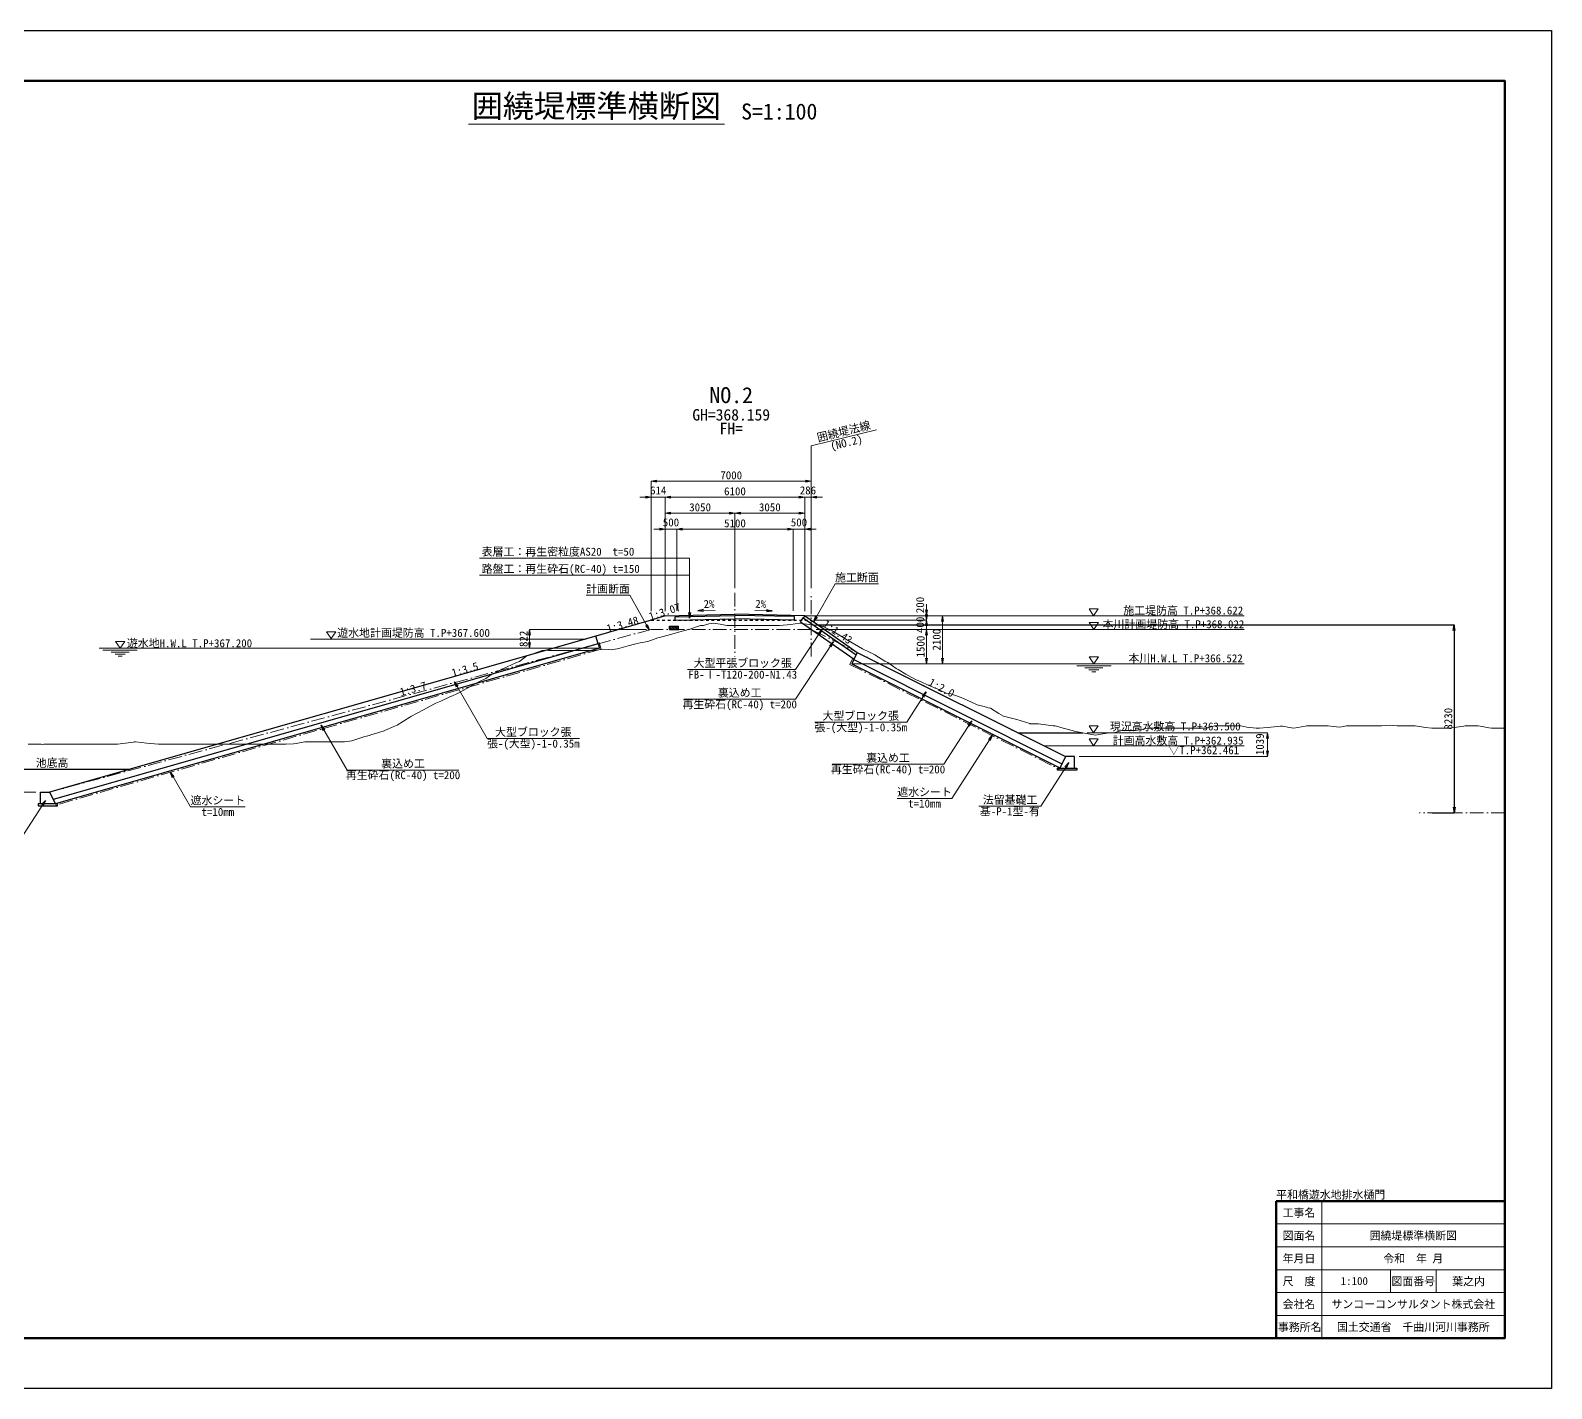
# Model space of a CAD drawing. Header units: millimetres. Extents: x -24095 to 84100, y 0 to 59400.
# Drawn here: x 17553 to 84100, y 0 to 59400 of the extents above; entities that cross this region are included whole.
import ezdxf
from ezdxf.enums import TextEntityAlignment as Align

# ---------------------------------------------------------------- set-up
doc = ezdxf.new("R2010")
doc.units = ezdxf.units.MM
doc.header["$LTSCALE"] = 100
doc.header["$PDSIZE"] = 300
doc.linetypes.add('SXF_一点短鎖線', pattern=[9.25, 6, -1.5, 0.25, -1.5])
doc.linetypes.add('SXF_跳び破線', pattern=[12, 6, -6])
doc.layers.get('Defpoints').update_dxf_attribs({"color": 153})
for name, color, linetype, lineweight in [('D-BGD', 7, 'Continuous', 13), ('D-BMK', 2, 'SXF_一点短鎖線', 13), ('D-BYP-STR1', 2, 'Continuous', 13), ('D-BYP-STR2', 6, 'Continuous', 25), ('D-BYP-STR3', 3, 'Continuous', 25), ('D-BYP-STR4', 6, 'Continuous', 25), ('D-BYP-STR6', 2, 'SXF_一点短鎖線', 13), ('D-STR-DIM', 7, 'Continuous', 13), ('D-STR-HTXT', 7, 'Continuous', 13), ('D-STR-TXT', 7, 'Continuous', 13), ('D-TTL', 2, 'Continuous', 140), ('D-TTL-FRAM', 2, 'Continuous', 50), ('D-TTL-LINE', 7, 'Continuous', 13), ('D-TTL-TXT', 7, 'Continuous', 13)]:
    doc.layers.add(name, color=color, linetype=linetype, lineweight=lineweight)
doc.layers.add('D-WORK', color=151, linetype='Continuous', lineweight=18, plot=False)
doc.styles.add('MS ゴシック', font='MS Gothic.ttf')
doc.styles.add('ＭＳ ゴシック', font='MS Gothic.ttf')
doc.dimstyles.new('DIM-100-F', dxfattribs={"dimscale": 100, "dimtxt": 3.5, "dimasz": 2.5, "dimexe": 0, "dimexo": 2, "dimgap": 0.8, "dimtad": 1, "dimdec": 0, "dimzin": 0, "dimdsep": 46, "dimtxsty": 'MS ゴシック', "dimblk": 'OPEN', "dimcen": 0.1, "dimaunit": 1, "dimadec": 4, "dimazin": 0, "dimtfac": 1, "dimtdec": 0, "dimtmove": 2, "dimatfit": 3, "dimldrblk": 'OPEN', "dimfxl": 1, "dimtolj": 1, "dimtzin": 0, "dimlwd": -1, "dimlwe": -1, "dimarcsym": 2})

# ---------------------------------------------------------------- blocks, each defined once
blk = doc.blocks.new('_Open')
at = {"color": 0, "linetype": 'ByBlock', "lineweight": -2}
for p, q in [((-1, 0.17), (0, 0)), ((-1, -0.17), (0, 0)), ((0, 0), (-1, 0))]:
    blk.add_line(p, q, dxfattribs=at)
blk = doc.blocks.new('*D17')
at = {"layer": 'D-STR-DIM', "color": 0, "ltscale": 0.2, "transparency": 16777216}
for p, q in [((44711, 34002), (44711, 39687)), ((44961, 39687), (51461, 39687)), ((51711, 35002), (51711, 39687))]:
    blk.add_line(p, q, dxfattribs=at)
at = {"layer": 'Defpoints', "color": 0, "ltscale": 0.2, "transparency": 16777216}
for p in [(51711, 39687), (51711, 34802), (44711, 33802)]:
    blk.add_point(p, dxfattribs=at)
at = {"layer": 'D-STR-DIM', "color": 0, "ltscale": 0.2, "transparency": 16777216, "xscale": 250, "yscale": 250, "zscale": 250, "rotation": 180}
blk.add_blockref('_Open', (44711, 39687), dxfattribs=at)
at = {"layer": 'D-STR-DIM', "color": 0, "ltscale": 0.2, "transparency": 16777216, "xscale": 250, "yscale": 250, "zscale": 250}
blk.add_blockref('_Open', (51711, 39687), dxfattribs=at)
at = {"layer": 'D-STR-DIM', "color": 0, "ltscale": 0.2, "transparency": 16777216, "insert": (48211, 39942), "char_height": 350, "attachment_point": 5, "style": 'MS ゴシック'}
blk.add_mtext('\\A1;7000', dxfattribs=at)
blk = doc.blocks.new('*D1')
at = {"layer": 'D-STR-DIM', "color": 0, "ltscale": 0.2, "transparency": 16777216}
for p, q in [((45075, 37587), (44825, 37587)), ((45325, 34002), (45325, 37587)), ((45325, 37587), (45825, 37587)), ((45825, 34010), (45825, 37587)), ((46075, 37587), (46325, 37587))]:
    blk.add_line(p, q, dxfattribs=at)
at = {"layer": 'Defpoints', "color": 0, "ltscale": 0.2, "transparency": 16777216}
for p in [(45825, 37587), (45325, 33802), (45825, 33810)]:
    blk.add_point(p, dxfattribs=at)
at = {"layer": 'D-STR-DIM', "color": 0, "ltscale": 0.2, "transparency": 16777216, "xscale": 250, "yscale": 250, "zscale": 250}
blk.add_blockref('_Open', (45325, 37587), dxfattribs=at)
at = {"layer": 'D-STR-DIM', "color": 0, "ltscale": 0.2, "transparency": 16777216, "xscale": 250, "yscale": 250, "zscale": 250, "rotation": 180}
blk.add_blockref('_Open', (45825, 37587), dxfattribs=at)
at = {"layer": 'D-STR-DIM', "color": 0, "ltscale": 0.2, "transparency": 16777216, "insert": (45575, 37882), "char_height": 350, "attachment_point": 5, "style": 'MS ゴシック'}
blk.add_mtext('\\A1;500', dxfattribs=at)
blk = doc.blocks.new('*D2')
at = {"layer": 'D-STR-DIM', "color": 0, "ltscale": 0.2, "transparency": 16777216}
for p, q in [((45825, 34010), (45825, 37587)), ((46075, 37587), (50675, 37587)), ((50925, 34012), (50925, 37587))]:
    blk.add_line(p, q, dxfattribs=at)
at = {"layer": 'Defpoints', "color": 0, "ltscale": 0.2, "transparency": 16777216}
for p in [(50925, 37587), (45825, 33810), (50925, 33812)]:
    blk.add_point(p, dxfattribs=at)
at = {"layer": 'D-STR-DIM', "color": 0, "ltscale": 0.2, "transparency": 16777216, "xscale": 250, "yscale": 250, "zscale": 250, "rotation": 180}
blk.add_blockref('_Open', (45825, 37587), dxfattribs=at)
at = {"layer": 'D-STR-DIM', "color": 0, "ltscale": 0.2, "transparency": 16777216, "xscale": 250, "yscale": 250, "zscale": 250}
blk.add_blockref('_Open', (50925, 37587), dxfattribs=at)
at = {"layer": 'D-STR-DIM', "color": 0, "ltscale": 0.2, "transparency": 16777216, "insert": (48375, 37842), "char_height": 350, "attachment_point": 5, "style": 'MS ゴシック'}
blk.add_mtext('\\A1;5100', dxfattribs=at)
blk = doc.blocks.new('*D3')
at = {"layer": 'D-STR-DIM', "color": 0, "ltscale": 0.2, "transparency": 16777216}
for p, q in [((50675, 37587), (50425, 37587)), ((50925, 34012), (50925, 37587)), ((50925, 37587), (51425, 37587)), ((51425, 34002), (51425, 37587)), ((51675, 37587), (51925, 37587))]:
    blk.add_line(p, q, dxfattribs=at)
at = {"layer": 'Defpoints', "color": 0, "ltscale": 0.2, "transparency": 16777216}
for p in [(51425, 37587), (50925, 33812), (51425, 33802)]:
    blk.add_point(p, dxfattribs=at)
at = {"layer": 'D-STR-DIM', "color": 0, "ltscale": 0.2, "transparency": 16777216, "xscale": 250, "yscale": 250, "zscale": 250}
blk.add_blockref('_Open', (50925, 37587), dxfattribs=at)
at = {"layer": 'D-STR-DIM', "color": 0, "ltscale": 0.2, "transparency": 16777216, "xscale": 250, "yscale": 250, "zscale": 250, "rotation": 180}
blk.add_blockref('_Open', (51425, 37587), dxfattribs=at)
at = {"layer": 'D-STR-DIM', "color": 0, "ltscale": 0.2, "transparency": 16777216, "insert": (51175, 37882), "char_height": 350, "attachment_point": 5, "style": 'MS ゴシック'}
blk.add_mtext('\\A1;500', dxfattribs=at)
blk = doc.blocks.new('*D4')
at = {"layer": 'D-STR-DIM', "color": 0, "ltscale": 0.2, "transparency": 16777216}
for p, q in [((45325, 34002), (45325, 38287)), ((45575, 38287), (48125, 38287)), ((48375, 35002), (48375, 38287))]:
    blk.add_line(p, q, dxfattribs=at)
at = {"layer": 'Defpoints', "color": 0, "ltscale": 0.2, "transparency": 16777216}
for p in [(48375, 38287), (48375, 34802), (45325, 33802)]:
    blk.add_point(p, dxfattribs=at)
at = {"layer": 'D-STR-DIM', "color": 0, "ltscale": 0.2, "transparency": 16777216, "xscale": 250, "yscale": 250, "zscale": 250, "rotation": 180}
blk.add_blockref('_Open', (45325, 38287), dxfattribs=at)
at = {"layer": 'D-STR-DIM', "color": 0, "ltscale": 0.2, "transparency": 16777216, "xscale": 250, "yscale": 250, "zscale": 250}
blk.add_blockref('_Open', (48375, 38287), dxfattribs=at)
at = {"layer": 'D-STR-DIM', "color": 0, "ltscale": 0.2, "transparency": 16777216, "insert": (46850, 38542), "char_height": 350, "attachment_point": 5, "style": 'MS ゴシック'}
blk.add_mtext('\\A1;3050', dxfattribs=at)
blk = doc.blocks.new('*D5')
at = {"layer": 'D-STR-DIM', "color": 0, "ltscale": 0.2, "transparency": 16777216}
for p, q in [((48375, 35002), (48375, 38287)), ((48625, 38287), (51175, 38287)), ((51425, 34002), (51425, 38287))]:
    blk.add_line(p, q, dxfattribs=at)
at = {"layer": 'Defpoints', "color": 0, "ltscale": 0.2, "transparency": 16777216}
for p in [(51425, 38287), (48375, 34802), (51425, 33802)]:
    blk.add_point(p, dxfattribs=at)
at = {"layer": 'D-STR-DIM', "color": 0, "ltscale": 0.2, "transparency": 16777216, "xscale": 250, "yscale": 250, "zscale": 250, "rotation": 180}
blk.add_blockref('_Open', (48375, 38287), dxfattribs=at)
at = {"layer": 'D-STR-DIM', "color": 0, "ltscale": 0.2, "transparency": 16777216, "xscale": 250, "yscale": 250, "zscale": 250}
blk.add_blockref('_Open', (51425, 38287), dxfattribs=at)
at = {"layer": 'D-STR-DIM', "color": 0, "ltscale": 0.2, "transparency": 16777216, "insert": (49900, 38542), "char_height": 350, "attachment_point": 5, "style": 'MS ゴシック'}
blk.add_mtext('\\A1;3050', dxfattribs=at)
blk = doc.blocks.new('*D6')
at = {"layer": 'D-STR-DIM', "color": 0, "ltscale": 1500, "transparency": 16777216}
for p, q in [((44461, 38987), (44211, 38987)), ((44711, 34002), (44711, 38987)), ((44711, 38987), (45325, 38987)), ((45325, 34002), (45325, 38987)), ((45575, 38987), (45825, 38987))]:
    blk.add_line(p, q, dxfattribs=at)
at = {"layer": 'Defpoints', "color": 0, "ltscale": 1500, "transparency": 16777216}
for p in [(45325, 38987), (44711, 33802), (45325, 33802)]:
    blk.add_point(p, dxfattribs=at)
at = {"layer": 'D-STR-DIM', "color": 0, "ltscale": 1500, "transparency": 16777216, "xscale": 250, "yscale": 250, "zscale": 250}
blk.add_blockref('_Open', (44711, 38987), dxfattribs=at)
at = {"layer": 'D-STR-DIM', "color": 0, "ltscale": 1500, "transparency": 16777216, "xscale": 250, "yscale": 250, "zscale": 250, "rotation": 180}
blk.add_blockref('_Open', (45325, 38987), dxfattribs=at)
at = {"layer": 'D-STR-DIM', "color": 0, "ltscale": 1500, "transparency": 16777216, "insert": (45018, 39282), "char_height": 350, "attachment_point": 5, "style": 'MS ゴシック'}
blk.add_mtext('\\A1;614', dxfattribs=at)
blk = doc.blocks.new('*D7')
at = {"layer": 'D-STR-DIM', "color": 0, "ltscale": 1500, "transparency": 16777216}
for p, q in [((51175, 38987), (50925, 38987)), ((51425, 34002), (51425, 38987)), ((51425, 38987), (51711, 38987)), ((51711, 35002), (51711, 38987)), ((51961, 38987), (52211, 38987))]:
    blk.add_line(p, q, dxfattribs=at)
at = {"layer": 'Defpoints', "color": 0, "ltscale": 1500, "transparency": 16777216}
for p in [(51711, 38987), (51711, 34802), (51425, 33802)]:
    blk.add_point(p, dxfattribs=at)
at = {"layer": 'D-STR-DIM', "color": 0, "ltscale": 1500, "transparency": 16777216, "xscale": 250, "yscale": 250, "zscale": 250}
blk.add_blockref('_Open', (51425, 38987), dxfattribs=at)
at = {"layer": 'D-STR-DIM', "color": 0, "ltscale": 1500, "transparency": 16777216, "xscale": 250, "yscale": 250, "zscale": 250, "rotation": 180}
blk.add_blockref('_Open', (51711, 38987), dxfattribs=at)
at = {"layer": 'D-STR-DIM', "color": 0, "ltscale": 1500, "transparency": 16777216, "insert": (51568, 39282), "char_height": 350, "attachment_point": 5, "style": 'MS ゴシック'}
blk.add_mtext('\\A1;286', dxfattribs=at)
blk = doc.blocks.new('*D8')
at = {"layer": 'D-STR-DIM', "color": 0, "ltscale": 1500, "transparency": 16777216}
for p, q in [((45325, 34002), (45325, 38987)), ((45575, 38987), (51175, 38987)), ((51425, 34002), (51425, 38987))]:
    blk.add_line(p, q, dxfattribs=at)
at = {"layer": 'Defpoints', "color": 0, "ltscale": 1500, "transparency": 16777216}
for p in [(51425, 38987), (45325, 33802), (51425, 33802)]:
    blk.add_point(p, dxfattribs=at)
at = {"layer": 'D-STR-DIM', "color": 0, "ltscale": 1500, "transparency": 16777216, "xscale": 250, "yscale": 250, "zscale": 250, "rotation": 180}
blk.add_blockref('_Open', (45325, 38987), dxfattribs=at)
at = {"layer": 'D-STR-DIM', "color": 0, "ltscale": 1500, "transparency": 16777216, "xscale": 250, "yscale": 250, "zscale": 250}
blk.add_blockref('_Open', (51425, 38987), dxfattribs=at)
at = {"layer": 'D-STR-DIM', "color": 0, "ltscale": 1500, "transparency": 16777216, "insert": (48375, 39242), "char_height": 350, "attachment_point": 5, "style": 'MS ゴシック'}
blk.add_mtext('\\A1;6100', dxfattribs=at)
blk = doc.blocks.new('*D9')
at = {"layer": 'D-STR-DIM', "color": 0, "ltscale": 0.01, "transparency": 16777216}
for p, q in [((56754, 34052), (56754, 34302)), ((51636, 33802), (56754, 33802)), ((51911, 33602), (56754, 33602)), ((56754, 33802), (56754, 33602)), ((56754, 33352), (56754, 33102))]:
    blk.add_line(p, q, dxfattribs=at)
at = {"layer": 'Defpoints', "color": 0, "ltscale": 0.01, "transparency": 16777216}
for p in [(51436, 33802), (51711, 33602), (56754, 33602)]:
    blk.add_point(p, dxfattribs=at)
at = {"layer": 'D-STR-DIM', "color": 0, "ltscale": 0.01, "transparency": 16777216, "xscale": 250, "yscale": 250, "zscale": 250}
for p, rotation in [((56754, 33802), 270), ((56754, 33602), 90)]:
    blk.add_blockref('_Open', p, dxfattribs=dict(at, rotation=rotation))
at = {"layer": 'D-STR-DIM', "color": 0, "ltscale": 0.01, "transparency": 16777216, "insert": (56477, 34270), "char_height": 350, "attachment_point": 5, "rotation": 90, "style": 'MS ゴシック'}
blk.add_mtext('\\A1;200', dxfattribs=at)
blk = doc.blocks.new('*D10')
at = {"layer": 'D-STR-DIM', "color": 0, "ltscale": 0.01, "transparency": 16777216}
for p, q in [((56754, 33852), (56754, 34102)), ((51911, 33602), (56754, 33602)), ((56754, 33602), (56754, 33202)), ((51923, 33202), (56754, 33202)), ((56754, 32952), (56754, 32702))]:
    blk.add_line(p, q, dxfattribs=at)
at = {"layer": 'Defpoints', "color": 0, "ltscale": 0.01, "transparency": 16777216}
for p in [(51711, 33602), (51723, 33202), (56754, 33202)]:
    blk.add_point(p, dxfattribs=at)
at = {"layer": 'D-STR-DIM', "color": 0, "ltscale": 0.01, "transparency": 16777216, "xscale": 250, "yscale": 250, "zscale": 250}
for p, rotation in [((56754, 33602), 270), ((56754, 33202), 90)]:
    blk.add_blockref('_Open', p, dxfattribs=dict(at, rotation=rotation))
at = {"layer": 'D-STR-DIM', "color": 0, "ltscale": 0.01, "transparency": 16777216, "insert": (56478, 33402), "char_height": 350, "attachment_point": 5, "rotation": 90, "style": 'MS ゴシック'}
blk.add_mtext('\\A1;400', dxfattribs=at)
blk = doc.blocks.new('*D11')
at = {"layer": 'D-STR-DIM', "color": 0, "ltscale": 0.01, "transparency": 16777216}
for p, q in [((51636, 33802), (57454, 33802)), ((57454, 31952), (57454, 33552)), ((55770, 31702), (57454, 31702))]:
    blk.add_line(p, q, dxfattribs=at)
at = {"layer": 'Defpoints', "color": 0, "ltscale": 0.01, "transparency": 16777216}
for p in [(51436, 33802), (57454, 33802), (55570, 31702)]:
    blk.add_point(p, dxfattribs=at)
at = {"layer": 'D-STR-DIM', "color": 0, "ltscale": 0.01, "transparency": 16777216, "xscale": 250, "yscale": 250, "zscale": 250}
for p, rotation in [((57454, 33802), 90), ((57454, 31702), 270)]:
    blk.add_blockref('_Open', p, dxfattribs=dict(at, rotation=rotation))
at = {"layer": 'D-STR-DIM', "color": 0, "ltscale": 0.01, "transparency": 16777216, "insert": (57199, 32752), "char_height": 350, "attachment_point": 5, "rotation": 90, "style": 'MS ゴシック'}
blk.add_mtext('\\A1;2100', dxfattribs=at)
blk = doc.blocks.new('*D12')
at = {"layer": 'D-STR-DIM', "color": 0, "ltscale": 0.01, "transparency": 16777216}
for p, q in [((55770, 33202), (56754, 33202)), ((56754, 32952), (56754, 31952)), ((55770, 31702), (56754, 31702))]:
    blk.add_line(p, q, dxfattribs=at)
at = {"layer": 'Defpoints', "color": 0, "ltscale": 0.01, "transparency": 16777216}
for p in [(55570, 33202), (55570, 31702), (56754, 31702)]:
    blk.add_point(p, dxfattribs=at)
at = {"layer": 'D-STR-DIM', "color": 0, "ltscale": 0.01, "transparency": 16777216, "xscale": 250, "yscale": 250, "zscale": 250}
for p, rotation in [((56754, 33202), 90), ((56754, 31702), 270)]:
    blk.add_blockref('_Open', p, dxfattribs=dict(at, rotation=rotation))
at = {"layer": 'D-STR-DIM', "color": 0, "ltscale": 0.01, "transparency": 16777216, "insert": (56499, 32452), "char_height": 350, "attachment_point": 5, "rotation": 90, "style": 'MS ゴシック'}
blk.add_mtext('\\A1;1500', dxfattribs=at)
blk = doc.blocks.new('*D13')
at = {"layer": 'D-STR-DIM', "color": 0, "ltscale": 0.01, "transparency": 16777216}
for p, q in [((44511, 33202), (39383, 33202)), ((39383, 32630), (39383, 32952)), ((40245, 32380), (39383, 32380))]:
    blk.add_line(p, q, dxfattribs=at)
at = {"layer": 'Defpoints', "color": 0, "ltscale": 0.01, "transparency": 16777216}
for p in [(39383, 33202), (44711, 33202), (40445, 32380)]:
    blk.add_point(p, dxfattribs=at)
at = {"layer": 'D-STR-DIM', "color": 0, "ltscale": 0.01, "transparency": 16777216, "xscale": 250, "yscale": 250, "zscale": 250}
for p, rotation in [((39383, 33202), 90), ((39383, 32380), 270)]:
    blk.add_blockref('_Open', p, dxfattribs=dict(at, rotation=rotation))
at = {"layer": 'D-STR-DIM', "color": 0, "ltscale": 0.01, "transparency": 16777216, "insert": (39128, 32791), "char_height": 350, "attachment_point": 5, "rotation": 90, "style": 'MS ゴシック'}
blk.add_mtext('\\A1;822', dxfattribs=at)
blk = doc.blocks.new('*D14')
at = {"layer": 'D-STR-DIM', "color": 0, "transparency": 16777216}
for p, q in [((63787, 28680), (71668, 28680)), ((71668, 28430), (71668, 27891)), ((63434, 27641), (71668, 27641))]:
    blk.add_line(p, q, dxfattribs=at)
at = {"layer": 'Defpoints', "color": 0, "transparency": 16777216}
for p in [(63587, 28680), (63234, 27641), (71668, 27641)]:
    blk.add_point(p, dxfattribs=at)
at = {"layer": 'D-STR-DIM', "color": 0, "transparency": 16777216, "xscale": 250, "yscale": 250, "zscale": 250}
for p, rotation in [((71668, 28680), 90), ((71668, 27641), 270)]:
    blk.add_blockref('_Open', p, dxfattribs=dict(at, rotation=rotation))
at = {"layer": 'D-STR-DIM', "color": 0, "transparency": 16777216, "insert": (71342, 28180), "char_height": 350, "attachment_point": 5, "rotation": 90, "style": 'MS ゴシック'}
blk.add_mtext('\\A1;1039', dxfattribs=at)
blk = doc.blocks.new('*D15')
at = {"layer": 'D-STR-DIM', "color": 0, "ltscale": 0.01, "transparency": 16777216}
for p, q in [((17795, 27080), (10502, 27080)), ((10502, 26330), (10502, 26830)), ((17795, 26080), (10502, 26080))]:
    blk.add_line(p, q, dxfattribs=at)
at = {"layer": 'Defpoints', "color": 0, "ltscale": 0.01, "transparency": 16777216}
for p in [(10502, 27080), (17995, 27080), (17995, 26080)]:
    blk.add_point(p, dxfattribs=at)
at = {"layer": 'D-STR-DIM', "color": 0, "ltscale": 0.01, "transparency": 16777216, "xscale": 250, "yscale": 250, "zscale": 250}
for p, rotation in [((10502, 27080), 90), ((10502, 26080), 270)]:
    blk.add_blockref('_Open', p, dxfattribs=dict(at, rotation=rotation))
at = {"layer": 'D-STR-DIM', "color": 0, "ltscale": 0.01, "transparency": 16777216, "insert": (10207, 26580), "char_height": 350, "attachment_point": 5, "rotation": 90, "style": 'MS ゴシック'}
blk.add_mtext('\\A1;1000', dxfattribs=at)
blk = doc.blocks.new('*D16')
at = {"layer": 'Defpoints', "color": 0, "transparency": 16777216}
for p, q in [((51911, 33409), (79836, 33409)), ((79836, 33159), (79836, 25430)), ((78873, 25180), (79836, 25180))]:
    blk.add_line(p, q, dxfattribs=at)
at = {"layer": 'Defpoints', "color": 0, "linetype": 'Continuous', "transparency": 16777216}
for p in [(51711, 33409), (78673, 25180), (79836, 25180)]:
    blk.add_point(p, dxfattribs=at)
at = {"layer": 'Defpoints', "color": 0, "linetype": 'Continuous', "transparency": 16777216, "xscale": 250, "yscale": 250, "zscale": 250}
for p, rotation in [((79836, 33409), 90), ((79836, 25180), 270)]:
    blk.add_blockref('_Open', p, dxfattribs=dict(at, rotation=rotation))
at = {"layer": 'Defpoints', "color": 0, "linetype": 'Continuous', "lineweight": 13, "transparency": 16777216, "insert": (79581, 29295), "char_height": 350, "attachment_point": 5, "rotation": 90, "style": 'MS ゴシック'}
blk.add_mtext('\\A1;8230', dxfattribs=at)

msp = doc.modelspace()

# ---------------------------------------------------------------- linework, layer by layer
at = {"layer": 'D-BGD', "color": 7, "linetype": 'Continuous', "lineweight": 13}
msp.add_lwpolyline([(82050, 28878.5), (82042.9, 28879.8), (81621, 28879.8), (81466.2, 28879.8), (81351.7, 28899.6), (81058.2, 28950.5), (80889.5, 28979.8), (80325.7, 28979.8), (80312.7, 28979.8), (80264.6, 28971.4), (79736, 28899.2), (79593.3, 28879.8), (79345, 28879.8), (78860.9, 28879.8), (78582.6, 28917.8), (78128.5, 28979.8), (78005.9, 28979.8), (77762.3, 28979.8), (77429.2, 28979.8), (77338.4, 28979.8), (77029.8, 29010.5), (76852.4, 29004), (76656.4, 28979.8), (76275.7, 28979.8), (75931.2, 28979.8), (75699, 28979.8), (75331.8, 28979.8), (75198.8, 28979.8), (75122.3, 28979.8), (74832.5, 28929.5), (74545.6, 28958.1), (74328.5, 28979.8), (74100.1, 28979.8), (73968.9, 28979.8), (73733.9, 28979.8), (73392.1, 28979.8), (73325.2, 28968.1), (73001.5, 28912), (72815.4, 28879.8), (72635.3, 28911), (72321.9, 28965.3), (72269.1, 28974.5), (72238.7, 28971.5), (72126.3, 28960.3), (71662, 28914), (71318.5, 28879.8), (71170.4, 28879.8), (70769.9, 28934.4), (70508.6, 28979.8), (70315.2, 28979.8), (69931.8, 28979.8), (69705.6, 28979.8), (69355.1, 28979.8), (69311.9, 28972.3), (68973.1, 28879.8), (68778.4, 28879.8), (68606.9, 28879.8), (68308.6, 28879.8), (68201.7, 28879.8), (68057.1, 28879.8), (67625, 28879.8), (67508.3, 28879.8), (67305.3, 28879.8), (67142.1, 28879.8), (67048.3, 28879.8), (66700.7, 28879.8), (66471.5, 28879.8), (66302, 28850.4), (65894.8, 28779.8), (65677.2, 28779.8), (65318.1, 28779.8), (65298.7, 28776.4), (64944.8, 28679.8), (64741.4, 28679.8), (64295.4, 28602.4), (64164.7, 28579.8), (63988, 28610.4), (63587.9, 28679.8), (63292.1, 28731.1), (63011.2, 28807.7), (62631.6, 28911.4), (62434.5, 28965.2), (62381.3, 28979.8), (62288.7, 28992.4), (61648.9, 29079.8), (61285.4, 29079.8), (61282.7, 29080), (61279.3, 29081), (60704.4, 29266.6), (60184, 29389.5), (60127.6, 29410.6), (59918.8, 29524.6), (59550.9, 29752.6), (59451.6, 29779.8), (59278.8, 29826.9), (59085.4, 29879.8), (58974.2, 29910.1), (58719.2, 30024), (58397.5, 30167.6), (58275.5, 30222.1), (57820.8, 30379.8), (57620.5, 30414.5), (57244.1, 30582.6), (56828.1, 30768.3), (56521.9, 30905), (56268.9, 31017.9), (56090.6, 31115.3), (55849.7, 31246.9), (55513.9, 31455), (55423.3, 31495.5), (55265.6, 31608.9), (55057, 31759), (54937.2, 31812.5), (54493.3, 32087.7), (54360.5, 32160.2), (54324.6, 32179.8), (54262.2, 32213.8), (53958.4, 32349.5), (53783.8, 32451.3), (53226, 32776.5), (53207, 32784.9), (53136.9, 32828.4), (52630.3, 33142.4), (52493.6, 33203.5), (52255.6, 33309.7), (52053.6, 33379.8), (51711.1, 33409.5), (51625.1, 33416.9), (51202.8, 33479.8), (50820.2, 33422.8), (50323.5, 33379.8), (50296.3, 33379.8), (50249, 33379.8), (49747.1, 33379.8), (49245.7, 33379.8), (49170, 33379.8), (48831.4, 33379.8), (48593.3, 33379.8), (48242.4, 33379.8), (48016.6, 33379.8), (47732.8, 33429), (47439.9, 33479.8), (47239.1, 33444.9), (47000.4, 33379.8), (46863.2, 33379.8), (46354.9, 33203.5), (46286.4, 33184.8), (46235.8, 33171), (45901.7, 33079.8), (45709.7, 33027.3), (45232.4, 32897), (45169.3, 32879.8), (45133, 32869.8), (44998.6, 32833.1), (44556.3, 32679.8), (44229.1, 32623), (43979.6, 32554.9), (43704.4, 32479.8), (43402.8, 32397.4), (43225.8, 32349.1), (42972, 32305.1), (42826.1, 32319.6), (42605.8, 32341.6), (42249.4, 32279.8), (42239.6, 32279.8), (41672.7, 32279.8), (41507.2, 32279.8), (41219.2, 32279.8), (41096, 32279.8), (40929.4, 32279.8), (40519.3, 32279.8), (40408.5, 32279.8), (40215.9, 32279.8), (40042.3, 32297.1), (39942.5, 32279.8), (39573, 32151.6), (39365.8, 32095), (39212.6, 32000), (38943.7, 31806.6), (38789.1, 31737.6), (38216.6, 31482), (38212.4, 31480.1), (38211.3, 31479.6), (38209.3, 31478.7), (37635.7, 31165.4), (37478.8, 31052.6), (37206, 30930.7), (37059, 30850.5), (36746.4, 30679.8), (36482.2, 30535.5), (36202.6, 30382.8), (36014, 30298.6), (35905.5, 30250.1), (35503.9, 30070.8), (35281.5, 29971.6), (35199.3, 29934.9), (34915.3, 29779.8), (34752.1, 29690.6), (34196, 29386.9), (34175.4, 29375.6), (34147.5, 29360.4), (33598.7, 29020.2), (33450.5, 28954.1), (33192.7, 28839), (33084.3, 28790.6), (33021.9, 28771.3), (32791.1, 28699.7), (32445.2, 28592.5), (32388.1, 28569.9), (32189.4, 28513.2), (31619.4, 28336.6), (31291.8, 28279.8), (31253.2, 28279.8), (31186.1, 28279.8), (30715.1, 28279.8), (30520.8, 28279.8), (30182.8, 28279.8), (30154.6, 28279.8), (30138.4, 28279.8), (30078.3, 28279.8), (29561.6, 28279.8), (29179.5, 28213.5), (29055.9, 28192.1), (28721.9, 28179.8), (28323.5, 28179.8), (28176.1, 28179.8), (27831.5, 28179.8), (27591.1, 28179.8), (27254.8, 28179.8), (27172.8, 28179.8), (26858.6, 28179.8), (26678.1, 28179.8), (26492.4, 28179.8), (26169.5, 28179.8), (26126.2, 28179.8), (26101.3, 28179.8), (26009.1, 28179.8), (25524.6, 28179.8), (25393.8, 28179.8), (25166.2, 28179.8), (25027.6, 28179.8), (24947.9, 28179.8), (24652.8, 28179.8), (24371.2, 28179.8), (24295.2, 28179.8), (24162.9, 28179.8), (23794.5, 28179.8), (23562.7, 28179.8), (23217.7, 28179.8), (23159.6, 28179.8), (22641, 28231.4), (22156.3, 28279.8), (22097.9, 28279.8), (22064.3, 28275.2), (21940, 28258.2), (21365.5, 28179.8), (21153, 28179.8), (20999.2, 28179.8), (20910.9, 28179.8), (20583.6, 28179.8), (20334.2, 28179.8), (20266.8, 28179.8), (20149.7, 28179.8), (19757.4, 28179.8), (19534.4, 28179.8), (19180.7, 28179.8), (19168.2, 28179.8), (19146.3, 28179.8), (18604, 28179.8), (18143, 28179.8), (18069.5, 28172.4), (18027.3, 28179.8), (17870.8, 28179.8), (17450.6, 28179.8)], dxfattribs=at)
at = {"layer": 'D-BMK', "linetype": 'SXF_一点短鎖線'}
for p, q in [((48374.8, 34801.9), (48374.8, 32024.8)), ((51711.1, 32024.8), (51711.1, 34801.9)), ((82050, 25179.8), (78303.3, 25179.8))]:
    msp.add_line(p, q, dxfattribs=at)
at = {"layer": 'D-BYP-STR1', "linetype": 'Continuous', "lineweight": 25}
for p, q in [((45761.1, 33759), (48374.8, 33812.9)), ((45761.1, 33609), (45761.1, 33759)), ((45761.1, 33609), (48374.8, 33662.9)), ((45824.8, 33760.3), (45824.8, 33811.9)), ((50974.7, 33760.9), (48374.8, 33812.9)), ((50974.7, 33610.9), (48374.8, 33662.9)), ((50924.7, 33761.9), (50924.8, 33811.9)), ((50974.7, 33610.9), (50974.7, 33760.9))]:
    msp.add_line(p, q, dxfattribs=at)
at = {"layer": 'D-BYP-STR1', "linetype": 'SXF_一点短鎖線'}
for points in [[(42438.4, 32627.1), (42520.8, 32338.7), (18663.1, 25522.2)], [(53535, 31943.4), (53400.8, 31675), (62561.1, 27094.9)]]:
    msp.add_lwpolyline(points, dxfattribs=at)
at = {"layer": 'D-BYP-STR2', "linetype": 'Continuous'}
for p, q in [((44711.1, 33601.9), (42295.5, 32908.7)), ((45324.8, 33801.9), (44711.2, 33601.9)), ((45324.8, 33801.9), (48374.8, 33862.9)), ((51424.8, 33801.9), (48374.8, 33862.9)), ((51424.8, 33801.9), (52024.8, 33382.8)), ((52024.8, 33382.8), (53727.3, 32193.8)), ((60755.2, 28679.9), (63587.3, 28679.9))]:
    msp.add_line(p, q, dxfattribs=at)
at = {"layer": 'D-BYP-STR2', "linetype": 'SXF_跳び破線', "lineweight": 25, "ltscale": 0.2}
msp.add_line((44711.1, 33601.9), (51711.1, 33601.9), dxfattribs=at)
at = {"layer": 'D-BYP-STR2'}
msp.add_line((21894.6, 27079.9), (2050, 27079.9), dxfattribs=at)
at = {"layer": 'D-BYP-STR3', "ltscale": 1500}
for p, q in [((51424.8, 33801.9), (51356.1, 33703.5)), ((51356.1, 33703.5), (53673, 32085.3)), ((53727.3, 32193.8), (62833.9, 27640.5))]:
    msp.add_line(p, q, dxfattribs=at)
at = {"layer": 'D-BYP-STR3', "ltscale": 0.2}
for p, q in [((42295.5, 32908.7), (18394.6, 26079.9)), ((42391.7, 32572.2), (42295.5, 32908.7)), ((42391.7, 32572.2), (18553.8, 25761.4))]:
    msp.add_line(p, q, dxfattribs=at)
msp.add_lwpolyline([(53727.3, 32193.8), (53570.8, 31880.8), (62677.3, 27327.5)], dxfattribs=at)
for points in [[(63233.9, 27140.5), (63233.9, 27640.5), (62833.9, 27640.5), (62583.9, 27140.5)], [(17994.6, 25579.9), (17994.6, 26079.9), (18394.6, 26079.9), (18644.6, 25579.9)]]:
    msp.add_lwpolyline(points, close=True, dxfattribs=at)
at = {"layer": 'D-BYP-STR4', "ltscale": 0.2}
for p, q in [((45515.6, 33341.9), (45906.6, 33341.9)), ((45515.6, 33201.9), (45515.6, 33341.9)), ((45906.6, 33201.9), (45906.6, 33341.9)), ((45515.6, 33201.9), (45906.6, 33201.9))]:
    msp.add_line(p, q, dxfattribs=at)
for centre in [(45584.7, 33271.9), (45711.1, 33271.9), (45841.6, 33271.9)]:
    msp.add_circle(centre, 40, dxfattribs=at)
at = {"layer": 'D-BYP-STR6', "linetype": 'Continuous', "lineweight": 25}
for q in [(51356.1, 33703.5), (53582.6, 31904.5)]:
    msp.add_line((51241.5, 33539.5), q, dxfattribs=at)
at = {"layer": 'D-BYP-STR6', "linetype": 'SXF_一点短鎖線'}
msp.add_lwpolyline([(62833.9, 27640.5), (58951.2, 29581.9), (51711.1, 33201.9), (44711.2, 33201.9), (18740.9, 26182.9)], dxfattribs=at)
at = {"layer": 'D-BYP-STR6', "linetype": 'Continuous', "lineweight": 25}
for points in [[(42391.7, 32572.2), (42446.6, 32379.9), (18646.6, 25579.9)], [(53570.8, 31880.8), (53481.3, 31701.9), (62587.9, 27148.6)], [(63233.9, 27140.5), (63333.9, 27140.5), (63333.9, 27040.5), (63233.9, 27040.5), (62583.9, 27040.5), (62483.9, 27040.5), (62483.9, 27140.5), (62583.9, 27140.5)], [(17994.6, 25579.9), (17894.6, 25579.9), (17894.6, 25479.9), (18744.6, 25479.9), (18744.6, 25579.9), (18644.6, 25579.9)]]:
    msp.add_lwpolyline(points, dxfattribs=at)
at = {"layer": 'D-STR-HTXT', "linetype": 'Continuous'}
for p, q in [((51711.1, 41225.1), (54569.8, 41930.2)), ((51711.1, 41225.1), (51711.1, 39686.7)), ((64263.4, 34101.6), (63863.4, 34101.6)), ((64063.4, 33801.6), (63863.4, 34101.6)), ((64063.4, 33801.6), (64263.4, 34101.6)), ((70647.6, 33801.6), (51424.8, 33801.9)), ((64276.6, 33501.6), (63876.6, 33501.6)), ((64076.6, 33201.6), (63876.6, 33501.6)), ((64076.6, 33201.6), (64276.6, 33501.6)), ((29805.4, 32779.9), (41844.6, 32779.9)), ((30908.3, 33101.7), (30508.3, 33101.7)), ((30708.3, 32801.7), (30508.3, 33101.7)), ((30708.3, 32801.7), (30908.3, 33101.7)), ((70647.6, 33201.6), (52283.9, 33201.9)), ((64263.5, 28979.8), (63863.5, 28979.8)), ((64063.5, 28679.8), (63863.5, 28979.8)), ((64063.5, 28679.8), (64263.5, 28979.8)), ((70647.7, 28114.7), (61885.4, 28114.8)), ((64263.5, 28414.7), (63863.5, 28414.7)), ((64063.5, 28114.7), (63863.5, 28414.7)), ((64063.5, 28114.7), (64263.5, 28414.7))]:
    msp.add_line(p, q, dxfattribs=at)
at = {"layer": 'D-STR-HTXT', "color": 7, "linetype": 'Continuous', "lineweight": 13}
for p, q in [((37194.5, 36322.4), (46387.8, 36322.4)), ((37194.5, 35572.4), (46387.8, 35572.4)), ((43769.1, 34694.6), (41869.1, 34694.6)), ((54660.5, 35194.3), (52760.5, 35194.3)), ((51030.3, 31451.4), (46299.7, 31451.4)), ((51030.3, 30151.4), (46134.5, 30151.4)), ((55892.8, 29143.9), (51862.2, 29143.9)), ((41569.8, 28434.5), (37539.1, 28434.5)), ((57517.4, 27305.1), (52621.6, 27305.1)), ((36301.2, 27053.8), (31405.4, 27053.8)), ((59047.3, 25470.2), (61751.7, 25470.2))]:
    msp.add_line(p, q, dxfattribs=at)
at = {"layer": 'D-STR-HTXT'}
for p, q in [((21676.7, 32679.9), (21276.7, 32679.9)), ((21476.7, 32379.9), (21276.7, 32679.9)), ((21476.7, 32379.9), (21676.7, 32679.9)), ((20556, 32379.9), (42446.6, 32379.9)), ((22226.7, 32291.9), (20726.7, 32291.9)), ((21866.7, 32203.9), (21086.7, 32203.9)), ((21696.7, 32115.9), (21256.7, 32115.9)), ((21564.7, 32027.9), (21388.7, 32027.9)), ((64276.6, 32001.6), (63876.6, 32001.6)), ((64076.6, 31701.6), (63876.6, 32001.6)), ((64076.6, 31701.6), (64276.6, 32001.6)), ((53481.3, 31701.9), (70647.6, 31701.6)), ((64826.6, 31613.6), (63326.6, 31613.6)), ((64466.6, 31525.6), (63686.6, 31525.6)), ((64296.6, 31437.6), (63856.6, 31437.6)), ((64164.6, 31349.6), (63988.6, 31349.6)), ((26951.6, 25444), (24551.6, 25444)), ((57869.2, 25811.3), (55469.2, 25811.3))]:
    msp.add_line(p, q, dxfattribs=at)
at = {"layer": 'D-TTL'}
msp.add_lwpolyline([(2050, 57200), (2050, 2200), (82050, 2200), (82050, 57200)], close=True, dxfattribs=at)
at = {"layer": 'D-TTL-FRAM'}
for p, q in [((72050, 2200), (72050, 8200)), ((72050, 8200), (82050, 8200))]:
    msp.add_line(p, q, dxfattribs=at)
at = {"layer": 'D-TTL-LINE'}
for p, q in [((36712.3, 55294.1), (47912.3, 55294.1)), ((74050, 2200), (74050, 8200)), ((72050, 7200), (82050, 7200)), ((72050, 6200), (82050, 6200)), ((72050, 5200), (82050, 5200)), ((77050, 4200), (77050, 5200)), ((79050, 4200), (79050, 5200)), ((72050, 4200), (82050, 4200)), ((72050, 3200), (82050, 3200))]:
    msp.add_line(p, q, dxfattribs=at)
at = {"layer": 'Defpoints', "color": 1}
msp.add_lwpolyline([(84100, 0), (0, 0), (0, 59400), (84100, 59400)], close=True, dxfattribs=at)

# ---------------------------------------------------------------- texts
at = {"layer": 'D-STR-TXT', "style": 'ＭＳ ゴシック'}
for s, height, rotation, p in [('囲繞堤法線', 350, 13.855812, (53198.9, 41592)), ('1:3.7', 348.79, 15.124, (34364.6, 30339.5))]:
    msp.add_text(s, height=height, rotation=rotation, dxfattribs=at).set_placement(p, align=Align.BOTTOM_CENTER)
msp.add_text('(NO.2)', height=350, rotation=13.855812, dxfattribs=at).set_placement((53210.9, 41543.5), align=Align.TOP_CENTER)
for s, p in [('表層工：再生密粒度AS20  t=50', (37294.5, 36322.4)), ('路盤工：再生砕石(RC-40) t=150', (37294.5, 35572.4))]:
    msp.add_text(s, height=350, dxfattribs=at).set_placement(p, align=Align.BOTTOM_LEFT)
at = {"layer": 'D-STR-TXT'}
for s, style, p in [('施工断面', 'MS ゴシック', (53710.5, 35194.3)), ('計画断面', 'MS ゴシック', (42819.1, 34694.6)), ('大型平張ブロック張', 'MS ゴシック', (48715, 31451.4)), ('裏込め工', 'ＭＳ ゴシック', (48582.4, 30151.4)), ('大型ブロック張', 'MS ゴシック', (53877.5, 29143.9)), ('大型ブロック張', 'MS ゴシック', (39554.5, 28434.5)), ('▽T.P+362.461', 'ＭＳ ゴシック', (68885.2, 27640.5)), ('裏込め工', 'ＭＳ ゴシック', (33853.3, 27053.8)), ('裏込め工', 'ＭＳ ゴシック', (55069.5, 27305.1)), ('遮水シート', 'MS ゴシック', (56669.2, 25811.3)), ('法留基礎工', 'ＭＳ ゴシック', (60411.9, 25470.2)), ('遮水シート', 'MS ゴシック', (25751.6, 25444))]:
    msp.add_text(s, height=350, dxfattribs=dict(at, style=style)).set_placement(p, align=Align.BOTTOM_CENTER)
at = {"layer": 'D-STR-TXT', "style": 'ＭＳ ゴシック'}
for s, rotation, p in [('1:3.07', 18.052225, (44671.9, 33591.7)), ('1:3.48', 16.010878, (42817.8, 33058.6)), ('1:1.43', 325.069377, (52182.4, 33354.8)), ('1:3.5', 15.945396, (36037.6, 31120.7)), ('1:2.0', 332, (56808.7, 30778.9))]:
    msp.add_text(s, height=350, rotation=rotation, dxfattribs=at).set_placement(p)
at = {"layer": 'D-STR-TXT', "color": 7, "style": 'ＭＳ ゴシック'}
for rotation, p in [(1.145763, (47244.4, 34143.7)), (358.854237, (49498, 34143.8))]:
    msp.add_text('2%', height=350, rotation=rotation, dxfattribs=at).set_placement(p, align=Align.CENTER)
at = {"layer": 'D-STR-TXT', "ltscale": 0.01, "style": 'ＭＳ ゴシック'}
for s, p in [('施工堤防高 T.P+368.622', (65364.9, 33854.3)), ('遊水地計画堤防高 T.P+367.600', (30976.9, 32876.8)), ('本川計画堤防高 T.P+368.022', (64458.1, 33254.3)), ('遊水地H.W.L T.P+367.200', (21772.1, 32423)), ('本川H.W.L T.P+366.522', (65588.9, 31765.1)), ('計画高水敷高 T.P+362.935', (64902.8, 28167.3))]:
    msp.add_text(s, height=350, dxfattribs=at).set_placement(p)
at = {"layer": 'D-STR-TXT'}
for s, style, p in [('FB-Ⅰ-T120-200-N1.43', 'ＭＳ ゴシック', (48715, 31401.4)), ('再生砕石(RC-40) t=200', 'ＭＳ ゴシック', (48582.4, 30101.4)), ('張-(大型)-1-0.35m', 'ＭＳ ゴシック', (53877.5, 29093.9)), ('張-(大型)-1-0.35m', 'ＭＳ ゴシック', (39554.5, 28384.5)), ('再生砕石(RC-40) t=200', 'ＭＳ ゴシック', (55069.5, 27255.1)), ('再生砕石(RC-40) t=200', 'ＭＳ ゴシック', (33853.3, 27003.8)), ('t=10mm', 'MS ゴシック', (25751.6, 25394)), ('t=10mm', 'MS ゴシック', (56669.2, 25761.3)), ('基-P-1型-有', 'ＭＳ ゴシック', (60399.5, 25420.2))]:
    msp.add_text(s, height=350, dxfattribs=dict(at, style=style)).set_placement(p, align=Align.TOP_CENTER)
at = {"layer": 'D-STR-TXT', "ltscale": 0.01, "style": 'ＭＳ ゴシック'}
msp.add_text('現況高水敷高 T.P+363.500', height=350, dxfattribs=at).set_placement((67635.6, 28679.9), align=Align.BOTTOM_CENTER)
at = {"layer": 'D-TTL-TXT', "style": 'MS ゴシック'}
for s, height, p in [('囲繞堤標準横断図', 1000, (42312.3, 55294.1)), ('S=1:100', 700, (50312.3, 55294.1))]:
    msp.add_text(s, height=height, dxfattribs=at).set_placement(p, align=Align.BOTTOM_CENTER)
msp.add_text('平和橋遊水地排水樋門', height=350, dxfattribs=at).set_placement((72050, 8200), align=Align.BOTTOM_LEFT)
for s, p in [('工事名', (73050, 7700)), ('図面名', (73050, 6700)), ('囲繞堤標準横断図', (78050, 6700)), ('年月日', (73050, 5700)), ('令和  年 月', (78050, 5700)), ('尺\u3000度', (73050, 4700)), ('1:100', (75469.8, 4700)), ('図面番号', (78050, 4700)), ('葉之内', (80469.8, 4700)), ('会社名', (73050, 3700)), ('サンコーコンサルタント株式会社', (78050, 3700)), ('事務所名', (73082.1, 2700)), ('国土交通省\u3000千曲川河川事務所', (78050, 2700))]:
    msp.add_text(s, height=350, dxfattribs=at).set_placement(p, align=Align.MIDDLE)
at = {"layer": 'D-WORK', "style": 'ＭＳ ゴシック'}
msp.add_text('池底高', height=350, dxfattribs=at).set_placement((18502.4, 27084.8), align=Align.BOTTOM_CENTER)
at = {"layer": 'Defpoints', "style": 'ＭＳ ゴシック'}
for s, height, p in [('NO.2', 700, (48211.1, 42888.8)), ('GH=368.159', 500, (48211.1, 42188.8)), ('FH=', 500, (48211.1, 41588.8))]:
    msp.add_text(s, height=height, dxfattribs=at).set_placement(p, align=Align.BOTTOM_CENTER)

# ---------------------------------------------------------------- dimensions: what is measured, and where the dimension line sits
at = {"layer": 'D-STR-DIM', "ltscale": 0.2}
for base, p1, p2, picture, middle in [((51711.1, 39686.7), (44711.1, 33801.9), (51711.1, 34801.9), '*D17', (48211.1, 39941.7)), ((48374.8, 38286.7), (45324.8, 33801.9), (48374.8, 34801.9), '*D4', (46849.8, 38541.7)), ((51424.8, 38286.7), (48374.8, 34801.9), (51424.8, 33801.9), '*D5', (49899.8, 38541.7)), ((45824.8, 37586.7), (45324.8, 33801.9), (45824.8, 33810.3), '*D1', (45574.8, 37881.7)), ((50924.8, 37586.7), (45824.8, 33810.3), (50924.8, 33811.9), '*D2', (48374.8, 37841.7)), ((51424.8, 37586.7), (50924.8, 33811.9), (51424.8, 33801.9), '*D3', (51174.8, 37881.7))]:
    dim = msp.add_linear_dim(base=base, p1=p1, p2=p2, dimstyle='DIM-100-F', dxfattribs=at)
    dim.commit()
    dim.dimension.update_dxf_attribs({"geometry": picture, "text_midpoint": middle})
at = {"layer": 'D-STR-DIM', "ltscale": 1500}
for base, p1, p2, picture, middle in [((45324.8, 38986.7), (44711.1, 33801.9), (45324.8, 33801.9), '*D6', (45018, 39281.7)), ((51424.8, 38986.7), (45324.8, 33801.9), (51424.8, 33801.9), '*D8', (48374.8, 39241.7)), ((51711.1, 38986.7), (51424.8, 33801.9), (51711.1, 34801.9), '*D7', (51568, 39281.7))]:
    dim = msp.add_linear_dim(base=base, p1=p1, p2=p2, dimstyle='DIM-100-F', dxfattribs=at)
    dim.commit()
    dim.dimension.update_dxf_attribs({"geometry": picture, "text_midpoint": middle})
at = {"layer": 'D-STR-DIM', "ltscale": 0.01}
for base, p1, p2, picture, middle in [((56754.3, 33601.9), (51436.3, 33801.6), (51711.1, 33601.9), '*D9', (56476.9, 34269.5)), ((56754.3, 33201.6), (51711.1, 33601.9), (51722.6, 33201.6), '*D10', (56478.4, 33401.6))]:
    dim = msp.add_linear_dim(base=base, p1=p1, p2=p2, angle=90, dimstyle='DIM-100-F', dxfattribs=at)
    dim.commit()
    dim.dimension.update_dxf_attribs({"geometry": picture, "text_midpoint": middle, "dimtype": 160})
for base, p1, p2, picture, middle in [((57454.3, 33801.6), (55570, 31701.6), (51436.3, 33801.6), '*D11', (57199.3, 32751.6)), ((39383.3, 33201.9), (40444.6, 32379.9), (44711.2, 33201.9), '*D13', (39128.3, 32790.9)), ((56754.3, 31701.6), (55570, 33201.6), (55570, 31701.6), '*D12', (56499.3, 32451.6)), ((10502.2, 27079.9), (17994.6, 26079.9), (17994.6, 27079.9), '*D15', (10207.2, 26579.9))]:
    dim = msp.add_linear_dim(base=base, p1=p1, p2=p2, angle=90, dimstyle='DIM-100-F', dxfattribs=at)
    dim.commit()
    dim.dimension.update_dxf_attribs({"geometry": picture, "text_midpoint": middle})
at = {"layer": 'D-STR-DIM'}
dim = msp.add_linear_dim(base=(71667.7, 27640.5), p1=(63587.3, 28679.9), p2=(63233.9, 27640.5), angle=90, dimstyle='DIM-100-F', dxfattribs=at)
dim.commit()
dim.dimension.update_dxf_attribs({"geometry": '*D14', "text_midpoint": (71342.3, 28179.9), "dimtype": 160})
at = {"layer": 'Defpoints', "linetype": 'Continuous', "lineweight": 13}
dim = msp.add_linear_dim(base=(79836.3, 25179.8), p1=(51711.1, 33409.5), p2=(78672.5, 25179.8), angle=90, dimstyle='DIM-100-F', dxfattribs=at)
dim.commit()
dim.dimension.update_dxf_attribs({"geometry": '*D16', "text_midpoint": (79581.3, 29294.6)})

# ---------------------------------------------------------------- leaders
at = {"layer": 'D-STR-HTXT'}
for points, override in [([(46387.8, 33693.2), (46387.8, 36322.4)], {"dimgap": 0.8, "dimtad": 0}), ([(44626.5, 33179), (43769.1, 34694.6)], {"dimgap": 0.8, "dimtad": 0}), ([(51803.8, 33537.2), (52760.5, 35194.3)], {"dimgap": 0.8, "dimtad": 0}), ([(52183.4, 33207.2), (51030.3, 31451.4)], {"dimgap": 0.8, "dimtad": 0, "dimarcsym": 2}), ([(52680.1, 32675.4), (51030.3, 30151.4)], {"dimgap": 0.8, "dimtad": 0, "dimarcsym": 2}), ([(36101.8, 30915.8), (37539.1, 28434.5)], {"dimgap": 0.8, "dimtad": 0, "dimarcsym": 2}), ([(56743, 30468.6), (55892.8, 29143.9)], {"dimgap": 0.8, "dimtad": 0, "dimarcsym": 2}), ([(30272, 29010.3), (31405.4, 27053.8)], {"dimgap": 0.8, "dimtad": 0, "dimarcsym": 2}), ([(58740, 29210), (57517.4, 27305.1)], {"dimgap": 0.8, "dimtad": 0, "dimarcsym": 2}), ([(59646.1, 28579.8), (57869.2, 25811.3)], {"dimgap": 0.8, "dimtad": 0}), ([(62974.3, 27375.1), (61751.7, 25470.2)], {"dimgap": 0.8, "dimtad": 0, "dimarcsym": 2}), ([(23676.5, 26954.6), (24551.6, 25444)], {"dimtad": 0}), ([(18211.3, 25726.1), (16988.8, 23821.2)], {"dimgap": 0.8, "dimtad": 0, "dimarcsym": 2})]:
    msp.add_leader(points, dimstyle='DIM-100-F', override=override, dxfattribs=at)
at = {"layer": 'D-STR-HTXT', "color": 7, "linetype": 'Continuous', "lineweight": 13}
for points in [[(46746.2, 34021.4), (47508, 34036.6)], [(50003.3, 34021.4), (49241.6, 34036.6)]]:
    msp.add_leader(points, dimstyle='DIM-100-F', override={"dimgap": 0.8, "dimtad": 0}, dxfattribs=at)

doc.saveas('drawing.dxf')
